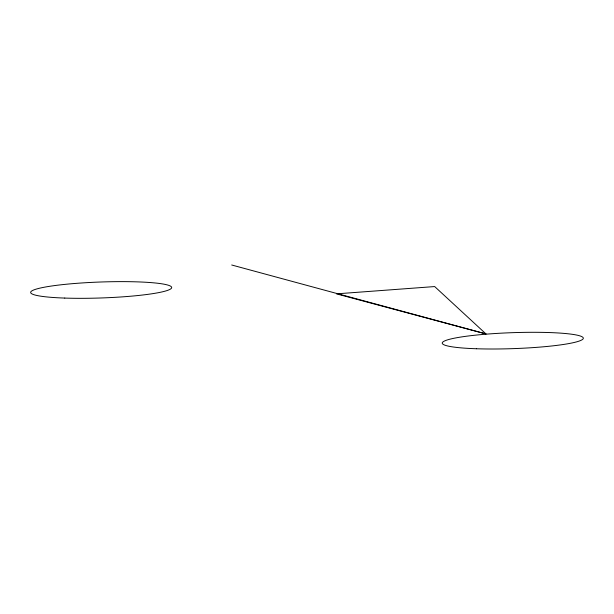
<?xml version="1.0" encoding="UTF-8"?>
<svg xmlns="http://www.w3.org/2000/svg" width="614" height="614" viewBox="0 0 614 614"><rect width="100%" height="100%" fill="white"/><g stroke="black" fill="none" stroke-linecap="round" stroke-linejoin="round"><path stroke-width="0.92" d="M485.958 333.924L336.449 293.853L434.674 286.561L485.958 333.924L231.701 264.995M476.403 348.752A70.541 7.982 -2 0 0 583.3 338.375A70.541 7.982 -2 0 0 478.736 334.83A70.541 7.982 -2 0 0 476.403 348.752M64.777 298.074A70.533 7.982 -2 0 0 171.659 287.705A70.533 7.982 -2 0 0 67.103 284.159A70.533 7.982 -2 0 0 64.777 298.074"/></g></svg>
